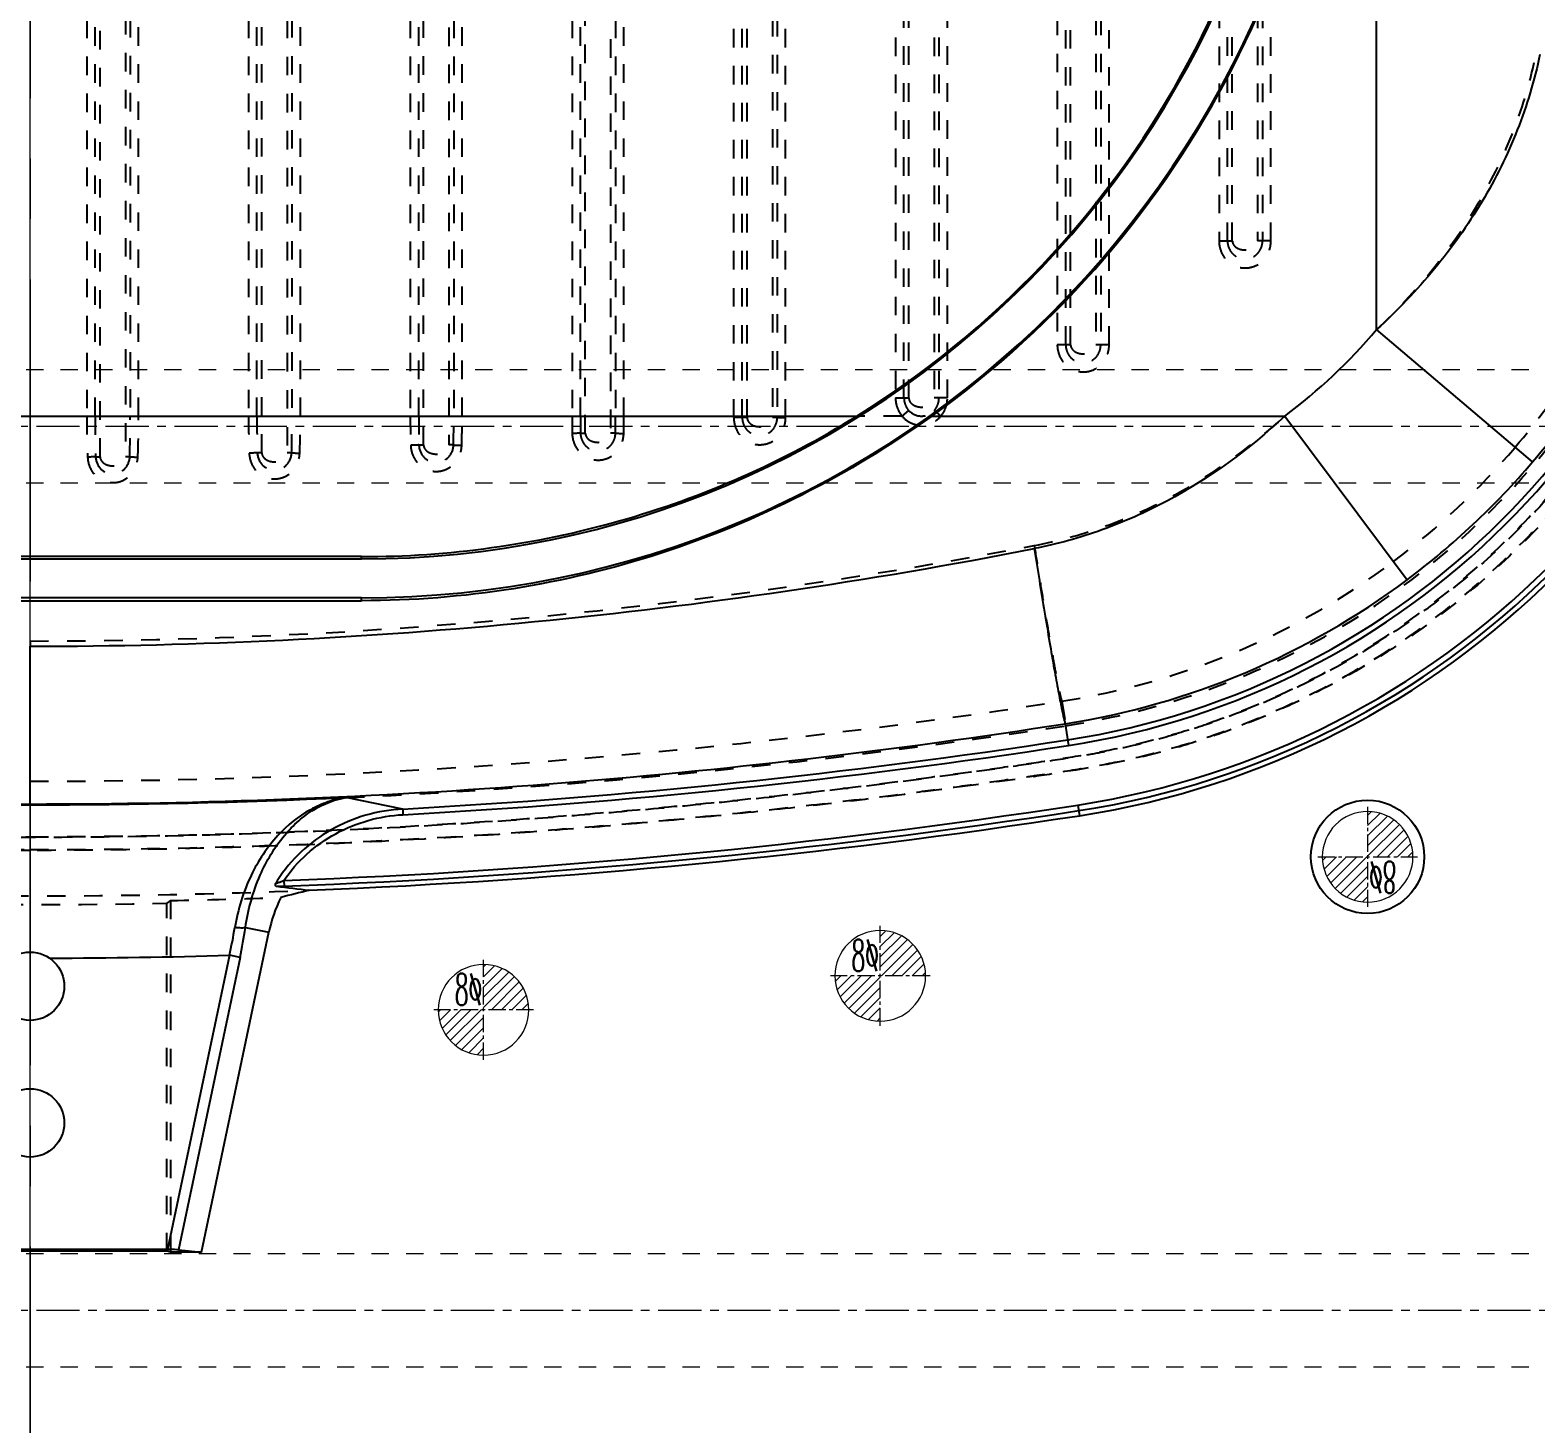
# Model space of a CAD drawing. Header units: millimetres. Extents: x 1937 to 4271, y -9032 to 1737.
# Drawn here: x 2716 to 2848.9, y -1102.2 to -979.3 of the extents above; entities that cross this region are included whole.
import ezdxf
from ezdxf.enums import TextEntityAlignment as Align

# ---------------------------------------------------------------- set-up
doc = ezdxf.new("R2010")
doc.units = ezdxf.units.MM
doc.header["$LTSCALE"] = 16.335
doc.linetypes.add('CENTER', pattern=[0.6, 0.375, -0.075, 0.075, -0.075])
doc.linetypes.add('HIDDEN', pattern=[0.2, 0.1, -0.1])
doc.layers.get('0').update_dxf_attribs({"linetype": 'CONTINUOUS'})
for name, color, linetype, lineweight in [('center', 1, 'CENTER', 9), ('cool', 153, 'HIDDEN', 9), ('epin', 13, 'CONTINUOUS', 9), ('moldbase', 7, 'CONTINUOUS', 20)]:
    doc.layers.add(name, color=color, linetype=linetype, lineweight=lineweight)
doc.layers.add('DEFAULT_2', color=8, linetype='HIDDEN')
doc.styles.add('TXT05', font='txt.shx', dxfattribs={"width": 0.5, "bigfont": 'gbcbig.shx'})

# ---------------------------------------------------------------- blocks, each defined once
blk = doc.blocks.new('7')
at = {"layer": 'cool', "ltscale": 0.932966}
for p, q in [((72.6, -1087.21), (493.94, -1087.21)), ((72.6, -1097.21), (493.94, -1097.21))]:
    blk.add_line(p, q, dxfattribs=at)
at = {"layer": 'cool', "color": 1, "linetype": 'CENTER', "ltscale": 0.621977}
blk.add_line((58.27, -1092.21), (508.27, -1092.21), dxfattribs=at)
blk = doc.blocks.new('epin_ejp_8')
at = {"layer": 'epin'}
h = blk.add_hatch(dxfattribs=at)
h.set_pattern_fill('_ANSI31', color=123, scale=0.2, angle=90, style=0)
h.set_pattern_definition([(135, (-263.1036, 1313.3417), (-0.4490128, -0.4490128), [])])
h.paths.add_polyline_path([(0, 4, 0.414214), (-4, 0), (0, 0)])
h.paths.add_polyline_path([(4, 0), (0, 0), (0, -4, 0.414214)])
at = {"layer": 'epin', "color": 1, "linetype": 'CENTER', "ltscale": 0.248791}
for p, q in [((0, -4.4), (0, 4.4)), ((-4.4, 0), (4.4, 0))]:
    blk.add_line(p, q, dxfattribs=at)
at = {"layer": 'epin'}
blk.add_circle((0, 0), 4, dxfattribs=at)
at = {"layer": 'epin', "color": 6, "style": 'TXT05', "width": 0.5}
blk.add_text('%%c8', height=2.8, dxfattribs=at).set_placement((1.33, 1.8), align=Align.MIDDLE)
blk = doc.blocks.new('11')
at = {"layer": 'epin', "color": 4, "xscale": -1, "rotation": 180}
blk.add_blockref('epin_ejp_8', (2834.05, -1052.21), dxfattribs=at)
at = {"layer": 'epin', "xscale": -1}
for p in [(2791.05, -1062.71), (2756.05, -1065.71)]:
    blk.add_blockref('epin_ejp_8', p, dxfattribs=at)

msp = doc.modelspace()

# ---------------------------------------------------------------- linework, layer by layer
at = {"color": 7, "linetype": 'Continuous'}
for p, q in [((2834.846, -1005.689), (2834.846, -848.731)), ((2848.599, -1017.354), (2834.846, -1005.689)), ((2643.105, -1013.313), (2788.985, -1013.313)), ((2795.612, -1013.313), (2826.739, -1013.313)), ((2826.739, -1013.313), (2837.538, -1027.756)), ((2745.291, -1025.717), (2686.8, -1025.717)), ((2686.8, -1025.921), (2745.291, -1025.921)), ((2745.291, -1025.921), (2745.291, -1025.717)), ((2745.291, -1029.348), (2686.8, -1029.348)), ((2745.291, -1029.608), (2745.291, -1029.348)), ((2686.8, -1029.608), (2745.291, -1029.608)), ((2716.045, -1047.551), (2716.045, -1033.63)), ((2807.377, -1040.465), (2807.672, -1042.382)), ((2748.916, -1047.992), (2743.907, -1046.98)), ((2748.915, -1047.992), (2748.943, -1048.492)), ((2808.481, -1047.638), (2808.626, -1048.578)), ((2738.432, -1054.297), (2738.451, -1054.798)), ((2735.039, -1058.46), (2737.106, -1058.86)), ((2731.172, -1087.11), (2737.106, -1058.86)), ((2733.629, -1060.9), (2728.174, -1086.868)), ((2734.564, -1061.097), (2729.146, -1086.892)), ((2734.564, -1061.097), (2733.629, -1060.9)), ((2728.174, -1086.868), (2703.916, -1086.868)), ((2728.105, -1087.019), (2703.985, -1087.019)), ((2728.426, -1087.11), (2728.105, -1087.019)), ((2731.172, -1087.11), (2728.426, -1087.11)), ((2729.146, -1086.892), (2731.172, -1087.11))]:
    msp.add_line(p, q, dxfattribs=at)
msp.add_circle((2834.045, -1052.21), 5)
for centre in [(2716.045, -1063.625), (2716.045, -1075.685)]:
    msp.add_circle(centre, 3.015, dxfattribs=at)
for centre, radius, start, end in [((2745.291, -943.064), 86.284, 270, 0), ((2745.291, -943.064), 82.857, 270, 0), ((2745.291, -943.064), 82.729, 301.88132, 0), ((2745.291, -943.064), 86.413, 305.61544, 360), ((2797.098, -973.672), 69.018, 278.74901, 351.02639), ((2797.098, -973.672), 69.519, 278.74901, 351.02639), ((2797.098, -973.672), 74.837, 278.74901, 351.02639), ((2797.098, -973.672), 75.339, 278.74901, 351.02639), ((2797.098, -973.672), 75.788, 278.74901, 351.02639), ((2797.098, -973.672), 49.497, 306.78659, 319.69559), ((2797.098, -973.672), 67.531, 306.78659, 319.69559), ((2715.793, -571.573), 462.057, 270.03121, 281.08543), ((2796.954, -973.587), 67.685, 278.85834, 306.84119), ((2716.182, -453.603), 593.947, 261.141101, 269.986831), ((2715.909, -453.603), 593.947, 270.013169, 278.858899), ((2716.045, -447.001), 601.889, 273.130569, 278.749005), ((2716.045, -447.001), 602.39, 273.130569, 278.749005), ((2716.045, -447.001), 600.625, 267.341311, 272.658689), ((2716.045, -447.001), 607.708, 272.111224, 278.749005), ((2716.045, -447.001), 608.21, 272.111166, 278.749005), ((2716.045, -447.001), 608.659, 272.319112, 278.749005), ((2749.206, -1061.62), 13.507, 147.25216, 148.44377), ((2737.634, -1035.166), 19.648, 270.41339, 271.66051), ((2807.935, -482.021), 577.073, 263.016818, 263.306705), ((2733.941, -1042.975), 12.18, 290.13707, 290.8762), ((2737.45, -1027.704), 27.113, 271.59201, 272.1151), ((2733.234, -1041.121), 14.164, 290.87206, 291.52832), ((2749.827, -1061.542), 13.001, 153.76555, 168.0971), ((2849.47, -1491.636), 449.829, 103.99636, 104.32599), ((2694.694, -1052.012), 39.936, 347.14076, 350.73186), ((2689.976, -1051.705), 45.567, 348.10526, 351.4749), ((2716.045, -447.001), 614.151, 270.160531, 271.640644)]:
    msp.add_arc(centre, radius, start, end, dxfattribs=at)
msp.add_ellipse((2728.167, -1086.903), major_axis=(1.027, 0), ratio=0.0341732, start_param=0.3069725, end_param=1.5636096, dxfattribs=at)
for points, knots in [([(2849.247, -981.404), (2848.78, -983.675), (2847.422, -988.18), (2844.259, -994.557), (2840.046, -1000.476), (2836.664, -1004.019), (2834.846, -1005.689)], [0, 0, 0, 0, 0.242583, 0.4894023, 0.7416661, 1, 1, 1, 1]), ([(2848.599, -1017.354), (2850.59, -1015.007), (2854.26, -1010.041), (2858.705, -1001.921), (2862.005, -993.272), (2863.395, -987.256), (2863.88, -984.217)], [0, 0, 0, 0, 0.2500741, 0.5000447, 0.7499954, 1, 1, 1, 1]), ([(2795.612, -1013.313), (2791.973, -1015.919), (2784.29, -1020.589), (2771.837, -1025.741), (2758.734, -1028.898), (2749.767, -1029.608), (2745.291, -1029.608)], [0, 0, 0, 0, 0.250062, 0.4999682, 0.7499178, 1, 1, 1, 1]), ([(2745.291, -1025.717), (2749.122, -1025.717), (2756.795, -1025.189), (2768.079, -1022.825), (2778.928, -1018.925), (2785.731, -1015.336), (2788.985, -1013.313)], [0, 0, 0, 0, 0.2500411, 0.5000202, 0.749978, 1, 1, 1, 1]), ([(2826.739, -1013.313), (2823.617, -1016.24), (2818.399, -1020.063), (2810.677, -1023.499), (2806.658, -1024.614), (2804.634, -1025.009)], [0, 0, 0, 0, 0.507638, 0.7554378, 1, 1, 1, 1]), ([(2804.634, -1025.009), (2804.783, -1025.95), (2805.083, -1027.824), (2805.534, -1030.58), (2805.971, -1033.183), (2806.373, -1035.504), (2806.682, -1037.208), (2806.898, -1038.349), (2807.031, -1039.02), (2807.144, -1039.562), (2807.237, -1039.974), (2807.31, -1040.262), (2807.355, -1040.412), (2807.377, -1040.465)], [0, 0, 0, 0, 0.181967, 0.3626185, 0.5335894, 0.6862194, 0.8126048, 0.8644705, 0.9081591, 0.94333, 0.970154, 0.988935, 1, 1, 1, 1]), ([(2743.906, -1046.98), (2743.369, -1047.059), (2742.288, -1047.324), (2740.153, -1048.281), (2737.627, -1050.338), (2735.267, -1053.928), (2734.367, -1056.858), (2734.109, -1058.444)], [0, 0, 0, 0, 0.101524, 0.206744, 0.4357514, 0.699416, 1, 1, 1, 1]), ([(2735.039, -1058.46), (2735.27, -1056.876), (2736.065, -1053.974), (2737.91, -1050.855), (2739.673, -1049.032), (2741.412, -1047.733), (2742.913, -1047.145), (2743.907, -1046.979)], [0, 0, 0, 0, 0.3117335, 0.5784993, 0.6957021, 0.8036966, 1, 1, 1, 1]), ([(2748.917, -1047.992), (2747.818, -1048.052), (2745.626, -1048.423), (2742.554, -1049.708), (2739.863, -1051.673), (2738.441, -1053.388), (2737.845, -1054.314)], [0, 0, 0, 0, 0.2500267, 0.4999802, 0.7499098, 1, 1, 1, 1]), ([(2738.432, -1054.296), (2739.013, -1053.441), (2740.393, -1051.87), (2742.947, -1050.063), (2745.849, -1048.889), (2747.909, -1048.549), (2748.943, -1048.492)], [0, 0, 0, 0, 0.2498393, 0.4998339, 0.7498091, 1, 1, 1, 1]), ([(2737.776, -1054.814), (2737.758, -1054.812), (2737.72, -1054.794), (2737.69, -1054.732), (2737.683, -1054.649), (2737.69, -1054.586), (2737.696, -1054.552)], [0, 0, 0, 0, 0.1787436, 0.3808304, 0.6505699, 1, 1, 1, 1]), ([(2737.696, -1054.552), (2737.759, -1054.541), (2737.905, -1054.491), (2738.05, -1054.441), (2738.134, -1054.411)], [0, 0, 0, 0, 0.4175164, 1, 1, 1, 1]), ([(2735.039, -1058.46), (2734.994, -1058.476), (2734.872, -1058.491), (2734.561, -1058.498), (2734.297, -1058.471), (2734.109, -1058.444)], [0, 0, 0, 0, 0.1540782, 0.3896039, 1, 1, 1, 1])]:
    msp.add_open_spline(points, degree=3, knots=knots, dxfattribs=at)
at = {"layer": 'center', "color": 1, "linetype": 'CENTER', "ltscale": 2.674503}
msp.add_line((2716.045, -1212.21), (2716.045, -722.21), dxfattribs=at)
at = {"layer": 'center', "color": 1, "linetype": 'CENTER', "ltscale": 1.853314}
msp.add_line((2716.045, -1116.941), (2716.045, -737.48), dxfattribs=at)
at = {"layer": 'center', "color": 1, "linetype": 'CENTER', "ltscale": 1.86513}
msp.add_line((2716.045, -1087.11), (2716.045, -785.74), dxfattribs=at)
at = {"layer": 'DEFAULT_2', "color": 8, "linetype": 'HIDDEN'}
for p, q in [((2722.215, -1016.901), (2722.215, -837.52)), ((2724.447, -837.52), (2724.447, -1016.901)), ((2736.486, -1016.554), (2736.486, -837.866)), ((2738.718, -837.866), (2738.718, -1016.554)), ((2750.757, -1015.864), (2750.757, -838.556)), ((2752.989, -838.556), (2752.989, -1015.864)), ((2765.028, -1014.83), (2765.028, -839.59)), ((2767.26, -839.59), (2767.26, -1014.83)), ((2721.044, -841.108), (2721.044, -1013.313)), ((2721.786, -1013.313), (2721.786, -841.108)), ((2724.877, -841.048), (2724.877, -1013.313)), ((2725.619, -1013.313), (2725.619, -841.108)), ((2735.315, -841.108), (2735.315, -1013.313)), ((2736.057, -1013.313), (2736.057, -841.108)), ((2739.148, -841.061), (2739.148, -1013.313)), ((2739.89, -1013.313), (2739.89, -841.108)), ((2749.586, -841.108), (2749.586, -1013.313)), ((2753.419, -841.108), (2753.419, -1013.313)), ((2754.161, -1013.313), (2754.161, -841.108)), ((2763.857, -841.108), (2763.857, -1013.313)), ((2764.599, -1013.313), (2764.599, -841.108)), ((2767.69, -841.108), (2767.69, -1013.313)), ((2768.432, -1013.313), (2768.432, -841.108)), ((2778.128, -1013.45), (2778.128, -840.97)), ((2778.87, -1013.449), (2778.87, -841.108)), ((2779.299, -1013.449), (2779.299, -840.971)), ((2781.531, -840.971), (2781.531, -1013.449)), ((2781.961, -840.971), (2781.961, -1013.313)), ((2782.703, -1013.45), (2782.703, -840.97)), ((2792.399, -842.701), (2792.399, -1011.719)), ((2793.141, -1011.719), (2793.141, -842.701)), ((2793.57, -1011.719), (2793.57, -842.701)), ((2795.802, -842.701), (2795.802, -1011.719)), ((2796.232, -842.701), (2796.232, -1011.719)), ((2796.974, -1011.719), (2796.974, -842.701)), ((2806.67, -847.399), (2806.67, -1007.021)), ((2807.412, -1007.021), (2807.412, -847.399)), ((2807.841, -1007.021), (2807.841, -847.399)), ((2810.073, -847.399), (2810.073, -1007.021)), ((2810.503, -847.399), (2810.503, -1007.021)), ((2811.245, -1007.021), (2811.245, -847.399)), ((2820.941, -856.566), (2820.941, -997.854)), ((2821.683, -997.854), (2821.683, -856.566)), ((2822.112, -997.854), (2822.112, -856.566)), ((2824.344, -856.566), (2824.344, -997.854)), ((2824.774, -856.566), (2824.774, -997.854)), ((2825.516, -997.854), (2825.516, -856.566)), ((2750.328, -1013.313), (2750.333, -936.399)), ((2820.941, -997.854), (2822.112, -997.854)), ((2825.516, -997.854), (2824.344, -997.854)), ((2807.841, -1007.021), (2806.67, -1007.021)), ((2811.245, -1007.021), (2810.073, -1007.021)), ((2792.399, -1011.719), (2793.57, -1011.719)), ((2796.974, -1011.719), (2795.802, -1011.719)), ((2724.877, -1013.313), (2724.877, -1013.372)), ((2763.857, -1013.313), (2763.869, -1014.847)), ((2779.299, -1013.449), (2778.87, -1013.449)), ((2781.961, -1013.449), (2781.531, -1013.449)), ((2781.961, -1013.313), (2781.961, -1013.449)), ((2792.966, -1013.313), (2788.985, -1013.313)), ((2793.556, -1012.814), (2792.966, -1013.313)), ((2795.816, -1012.814), (2796.406, -1013.313)), ((2764.601, -1014.83), (2765.028, -1014.83)), ((2767.688, -1014.83), (2767.26, -1014.83)), ((2750.345, -1015.864), (2750.757, -1015.864)), ((2753.401, -1015.864), (2752.989, -1015.864)), ((2721.821, -1016.901), (2722.215, -1016.901)), ((2724.841, -1016.901), (2724.447, -1016.901)), ((2736.486, -1016.554), (2736.086, -1016.554)), ((2739.119, -1016.554), (2738.718, -1016.554)), ((2716.045, -1033.173), (2716.045, -1033.63)), ((2807.073, -1038.485), (2807.377, -1040.465)), ((2716.045, -1050.434), (2716.045, -1050.497)), ((2716.045, -1051.577), (2716.045, -1051.64)), ((2728.426, -1056.071), (2728.105, -1056.306)), ((2728.426, -1056.071), (2728.426, -1087.11)), ((2728.105, -1087.019), (2728.105, -1056.306))]:
    msp.add_line(p, q, dxfattribs=at)
for centre, radius, start, end in [((2797.098, -973.672), 67.766, 278.74901, 351.02639), ((2808.141, -1013.405), 87.098, 179.93932, 182.32773), ((2891.618, -1013.408), 169.832, 179.9798, 181.17831), ((2554.995, -1013.409), 169.882, 358.82219, 0.01238), ((2638.497, -1013.408), 87.121, 357.67553, 0.06303), ((2824.115, -1013.384), 88.8, 179.95407, 182.07005), ((2909.522, -1013.38), 173.466, 179.97759, 181.04832), ((2565.615, -1013.38), 173.533, 358.95196, 0.02227), ((2651.05, -1013.383), 88.84, 357.93015, 0.04537), ((2841.333, -1013.347), 91.747, 179.97857, 181.59074), ((2929.575, -1013.346), 179.247, 179.98945, 180.80509), ((2574.109, -1013.345), 179.31, 359.19507, 0.01043), ((2662.378, -1013.347), 91.782, 358.40978, 0.02131), ((2950.055, -1013.319), 185.457, 179.9979, 180.46659), ((2582.204, -1013.319), 185.486, 359.53344, 0.00205), ((2794.686, -1011.794), 1.522, 222.05912, 317.93579), ((2797.098, -973.672), 65.528, 306.78659, 319.69558), ((2715.807, -560.825), 472.348, 270.02882, 280.83923), ((2796.954, -973.587), 65.682, 278.86176, 306.84279), ((2715.909, -453.603), 591.943, 270.013209, 278.859268), ((2716.045, -447.001), 600.637, 272.658689, 278.749005), ((2716.045, -447.001), 608.659, 267.680888, 272.319112), ((2716.045, -447.001), 609.196, 271.164517, 272.080892), ((2716.045, -447.001), 609.424, 268.86609, 271.13391)]:
    msp.add_arc(centre, radius, start, end, dxfattribs=at)
for points, knots in [([(2716.045, -1051.64), (2711.03, -1051.64), (2701, -1051.515), (2685.964, -1050.954), (2673.449, -1050.174), (2663.451, -1049.364), (2655.961, -1048.663), (2648.481, -1047.868), (2642.255, -1047.132), (2637.281, -1046.49), (2633.554, -1045.984), (2629.827, -1045.474), (2626.104, -1044.94), (2622.391, -1044.331), (2618.701, -1043.595), (2615.055, -1042.657), (2611.47, -1041.51), (2607.948, -1040.183), (2603.35, -1038.174), (2597.812, -1035.211), (2591.575, -1030.983), (2585.816, -1026.124), (2580.597, -1020.689), (2575.974, -1014.739), (2572.002, -1008.337), (2569.264, -1002.684), (2567.443, -998.009), (2566.259, -994.436), (2565.257, -990.808), (2564.478, -987.126), (2563.868, -983.413), (2563.314, -979.693), (2562.802, -975.966), (2562.166, -970.992), (2561.465, -964.762), (2560.777, -957.27), (2560.241, -949.766), (2559.731, -939.749), (2559.578, -932.225), (2559.578, -927.21)], [0, 0, 0, 0, 0.0624997, 0.1249993, 0.1874988, 0.2187491, 0.2499994, 0.2812497, 0.3125, 0.3281251, 0.3437503, 0.3593752, 0.3750001, 0.3906293, 0.4062574, 0.4218831, 0.4375146, 0.4531451, 0.4687726, 0.5000192, 0.5312643, 0.562509, 0.5937532, 0.6249971, 0.6562412, 0.6874858, 0.7031128, 0.718743, 0.7343723, 0.7499953, 0.7656246, 0.7812519, 0.7968758, 0.8125009, 0.8437514, 0.8750016, 0.9062519, 0.9375023, 1, 1, 1, 1]), ([(2559.641, -927.21), (2559.641, -932.223), (2559.794, -939.744), (2560.304, -949.757), (2560.839, -957.258), (2561.413, -963.499), (2561.946, -968.484), (2562.384, -972.218), (2562.865, -975.947), (2563.385, -979.671), (2563.912, -983.394), (2564.731, -988.34), (2566.22, -994.439), (2568.776, -1001.524), (2572.055, -1008.305), (2576.028, -1014.704), (2580.648, -1020.652), (2585.866, -1026.084), (2591.624, -1030.94), (2597.859, -1035.166), (2604.501, -1038.717), (2610.318, -1041.078), (2615.097, -1042.598), (2618.739, -1043.541), (2622.425, -1044.292), (2625.521, -1044.778), (2628.003, -1045.133), (2630.484, -1045.487), (2633.586, -1045.93), (2637.312, -1046.434), (2642.284, -1047.069), (2648.507, -1047.808), (2655.985, -1048.602), (2663.472, -1049.302), (2673.466, -1050.112), (2685.975, -1050.891), (2701.005, -1051.452), (2711.032, -1051.577), (2716.045, -1051.577)], [0, 0, 0, 0, 0.0625013, 0.0937532, 0.125005, 0.1562565, 0.1718828, 0.1875089, 0.203134, 0.21876, 0.2343879, 0.2500131, 0.2812592, 0.3125051, 0.3437509, 0.3749968, 0.4062426, 0.4374885, 0.4687343, 0.4999802, 0.5312261, 0.5624719, 0.5781006, 0.5937283, 0.6093561, 0.6249816, 0.6327952, 0.6406086, 0.6562342, 0.6718597, 0.6874857, 0.7187373, 0.7499888, 0.7812405, 0.8124921, 0.8749945, 0.9374971, 1, 1, 1, 1]), ([(2716.045, -1050.497), (2711.067, -1050.497), (2701.112, -1050.374), (2686.187, -1049.82), (2673.766, -1049.05), (2663.842, -1048.251), (2656.407, -1047.559), (2648.982, -1046.775), (2642.803, -1046.044), (2637.865, -1045.417), (2634.164, -1044.923), (2630.468, -1044.397), (2626.773, -1043.863), (2623.08, -1043.313), (2619.414, -1042.593), (2615.794, -1041.671), (2612.227, -1040.562), (2608.724, -1039.266), (2604.152, -1037.292), (2598.641, -1034.377), (2592.437, -1030.201), (2586.707, -1025.394), (2581.518, -1020.008), (2576.925, -1014.105), (2572.983, -1007.75), (2570.272, -1002.136), (2568.473, -997.493), (2567.302, -993.945), (2566.322, -990.34), (2565.564, -986.682), (2564.951, -982.999), (2564.408, -979.305), (2563.91, -975.605), (2563.437, -971.901), (2563, -968.194), (2562.471, -963.244), (2561.906, -957.047), (2561.376, -949.598), (2560.872, -939.655), (2560.721, -932.188), (2560.721, -927.21)], [0, 0, 0, 0, 0.0625009, 0.1250014, 0.1875017, 0.2187523, 0.2500029, 0.2812534, 0.3125038, 0.3281295, 0.3437546, 0.359379, 0.3750057, 0.3906321, 0.4062568, 0.4218859, 0.4375138, 0.4531413, 0.4687692, 0.5000139, 0.5312586, 0.5625033, 0.593748, 0.6249927, 0.6562373, 0.687482, 0.703109, 0.718739, 0.7343663, 0.749991, 0.7656209, 0.7812465, 0.7968712, 0.8124967, 0.8281222, 0.8437477, 0.8749986, 0.9062494, 0.9375004, 1, 1, 1, 1]), ([(2560.784, -927.21), (2560.784, -932.185), (2560.935, -939.65), (2561.439, -949.589), (2561.968, -957.034), (2562.648, -964.467), (2563.339, -970.648), (2563.967, -975.584), (2564.477, -979.281), (2565.021, -982.973), (2565.613, -986.658), (2566.379, -990.313), (2567.363, -993.916), (2568.528, -997.463), (2570.327, -1002.104), (2573.036, -1007.716), (2576.977, -1014.068), (2581.568, -1019.969), (2586.756, -1025.352), (2592.483, -1030.157), (2598.686, -1034.33), (2604.194, -1037.244), (2608.766, -1039.213), (2612.268, -1040.51), (2615.833, -1041.625), (2619.457, -1042.527), (2623.122, -1043.235), (2626.808, -1043.826), (2630.503, -1044.35), (2634.2, -1044.855), (2637.898, -1045.355), (2642.833, -1045.988), (2649.011, -1046.713), (2656.433, -1047.498), (2663.865, -1048.189), (2673.784, -1048.988), (2686.2, -1049.757), (2701.118, -1050.311), (2711.07, -1050.434), (2716.045, -1050.434)], [0, 0, 0, 0, 0.0624978, 0.0937481, 0.1249985, 0.1562486, 0.1874994, 0.2031243, 0.2187482, 0.234376, 0.2500044, 0.2656275, 0.2812573, 0.296887, 0.312514, 0.3437585, 0.3750025, 0.4062464, 0.4374904, 0.4687352, 0.4999803, 0.5312267, 0.5468544, 0.5624856, 0.578117, 0.5937421, 0.6093708, 0.6249997, 0.6406244, 0.6562493, 0.6718745, 0.6874997, 0.71875, 0.7500003, 0.7812506, 0.812501, 0.8750006, 0.9375002, 1, 1, 1, 1]), ([(2872.512, -927.21), (2872.512, -932.225), (2872.359, -939.749), (2871.849, -949.766), (2871.313, -957.27), (2870.625, -964.762), (2869.925, -970.992), (2869.289, -975.966), (2868.774, -979.692), (2868.222, -983.413), (2867.616, -987.126), (2866.832, -990.808), (2865.83, -994.436), (2864.647, -998.009), (2862.826, -1002.684), (2860.089, -1008.337), (2856.116, -1014.738), (2851.494, -1020.689), (2846.274, -1026.124), (2840.515, -1030.983), (2834.278, -1035.211), (2828.74, -1038.174), (2824.143, -1040.183), (2820.621, -1041.511), (2817.035, -1042.656), (2812.174, -1043.904), (2807.228, -1044.767), (2802.263, -1045.473), (2798.536, -1045.983), (2794.809, -1046.49), (2789.835, -1047.133), (2783.609, -1047.867), (2776.129, -1048.663), (2768.639, -1049.364), (2758.641, -1050.174), (2746.127, -1050.954), (2731.091, -1051.515), (2721.06, -1051.64), (2716.045, -1051.64)], [0, 0, 0, 0, 0.062498, 0.0937485, 0.124999, 0.1562493, 0.1875001, 0.203125, 0.218749, 0.234377, 0.2500055, 0.2656287, 0.2812586, 0.2968883, 0.3125153, 0.34376, 0.3750043, 0.4062483, 0.4374926, 0.4687376, 0.499983, 0.5312297, 0.5468575, 0.5624883, 0.5781194, 0.5937454, 0.6249976, 0.6406227, 0.6562481, 0.6718733, 0.6874984, 0.7187489, 0.7499993, 0.7812498, 0.8125002, 0.8750001, 0.9375, 1, 1, 1, 1]), ([(2716.045, -1050.434), (2721.021, -1050.434), (2730.972, -1050.311), (2745.89, -1049.757), (2758.306, -1048.988), (2768.226, -1048.189), (2775.657, -1047.498), (2783.079, -1046.714), (2789.257, -1045.988), (2794.192, -1045.355), (2797.89, -1044.856), (2801.587, -1044.351), (2805.282, -1043.822), (2808.967, -1043.233), (2812.634, -1042.53), (2816.258, -1041.625), (2819.822, -1040.509), (2823.324, -1039.213), (2827.896, -1037.244), (2833.404, -1034.33), (2839.607, -1030.157), (2845.335, -1025.352), (2850.522, -1019.969), (2855.113, -1014.069), (2859.054, -1007.716), (2861.763, -1002.105), (2863.561, -997.463), (2864.728, -993.916), (2865.712, -990.314), (2866.474, -986.658), (2867.069, -982.973), (2867.615, -979.281), (2868.123, -975.584), (2868.751, -970.648), (2869.443, -964.467), (2870.122, -957.034), (2870.651, -949.589), (2871.155, -939.65), (2871.306, -932.185), (2871.306, -927.21)], [0, 0, 0, 0, 0.0624998, 0.1249994, 0.187499, 0.2187494, 0.2499997, 0.28125, 0.3125003, 0.3281256, 0.3437508, 0.3593754, 0.3750001, 0.3906297, 0.4062576, 0.4218826, 0.4375145, 0.4531454, 0.4687728, 0.5000194, 0.5312644, 0.5625091, 0.5937531, 0.6249969, 0.656241, 0.6874855, 0.7031125, 0.7187428, 0.7343722, 0.7499951, 0.7656243, 0.7812517, 0.7968756, 0.8125006, 0.8437513, 0.8750014, 0.9062518, 0.9375022, 1, 1, 1, 1]), ([(2871.369, -927.21), (2871.369, -932.188), (2871.218, -939.655), (2870.714, -949.598), (2870.185, -957.046), (2869.503, -964.482), (2868.817, -970.667), (2868.18, -975.604), (2867.668, -979.302), (2867.147, -982.999), (2866.544, -986.685), (2865.761, -990.337), (2864.461, -995.145), (2862.359, -1001.014), (2859.108, -1007.75), (2855.164, -1014.105), (2850.572, -1020.008), (2845.382, -1025.394), (2839.653, -1030.202), (2833.448, -1034.378), (2826.838, -1037.876), (2821.05, -1040.192), (2816.295, -1041.672), (2813.278, -1042.437), (2810.842, -1042.95), (2808.393, -1043.396), (2805.316, -1043.862), (2801.622, -1044.401), (2796.693, -1045.093), (2790.523, -1045.9), (2783.108, -1046.775), (2775.682, -1047.559), (2768.247, -1048.251), (2758.324, -1049.05), (2745.902, -1049.82), (2730.978, -1050.374), (2721.023, -1050.497), (2716.045, -1050.497)], [0, 0, 0, 0, 0.062499, 0.0937501, 0.1250012, 0.1562523, 0.1875038, 0.2031281, 0.2187543, 0.2343841, 0.2500093, 0.2656363, 0.2812673, 0.3125152, 0.3437617, 0.3750079, 0.4062538, 0.4374995, 0.4687451, 0.4999905, 0.5312358, 0.5624809, 0.5781084, 0.593737, 0.6015507, 0.609363, 0.6249904, 0.6406165, 0.6562415, 0.6874927, 0.7187437, 0.7499948, 0.7812459, 0.812497, 0.8749979, 0.9374989, 1, 1, 1, 1]), ([(2716.045, -1051.577), (2721.058, -1051.577), (2731.085, -1051.452), (2746.115, -1050.891), (2758.624, -1050.112), (2768.618, -1049.302), (2776.105, -1048.602), (2783.583, -1047.809), (2789.805, -1047.069), (2794.778, -1046.434), (2798.504, -1045.931), (2801.606, -1045.488), (2804.087, -1045.131), (2806.568, -1044.776), (2809.665, -1044.295), (2813.351, -1043.542), (2816.992, -1042.597), (2821.772, -1041.079), (2827.589, -1038.716), (2834.231, -1035.166), (2840.466, -1030.94), (2846.224, -1026.085), (2851.442, -1020.653), (2856.062, -1014.704), (2860.034, -1008.305), (2862.769, -1002.654), (2864.59, -997.981), (2865.776, -994.411), (2866.769, -990.782), (2867.547, -987.101), (2868.179, -983.394), (2868.721, -979.673), (2869.221, -975.947), (2869.702, -972.217), (2870.145, -968.484), (2870.679, -963.499), (2871.25, -957.258), (2871.786, -949.757), (2872.296, -939.744), (2872.449, -932.223), (2872.449, -927.21)], [0, 0, 0, 0, 0.0625013, 0.1250023, 0.1875031, 0.2187539, 0.2500047, 0.2812555, 0.3125062, 0.3281319, 0.343757, 0.359382, 0.3671952, 0.3750089, 0.3906339, 0.406261, 0.421889, 0.437517, 0.4687623, 0.5000075, 0.5312527, 0.562498, 0.5937432, 0.6249884, 0.6562336, 0.6874787, 0.7031062, 0.7187361, 0.734363, 0.7499894, 0.7656186, 0.781244, 0.7968697, 0.8124952, 0.8281206, 0.8437462, 0.8749975, 0.9062485, 0.9374998, 1, 1, 1, 1]), ([(2834.846, -1005.689), (2838.354, -1002.385), (2842.977, -996.735), (2847.116, -988.172), (2848.438, -983.673), (2848.893, -981.404)], [0, 0, 0, 0, 0.5083253, 0.7559496, 1, 1, 1, 1]), ([(2847.071, -1016.058), (2849.002, -1013.781), (2852.564, -1008.961), (2856.878, -1001.083), (2860.081, -992.691), (2861.43, -986.853), (2861.901, -983.905)], [0, 0, 0, 0, 0.2500775, 0.5000459, 0.7499939, 1, 1, 1, 1]), ([(2820.941, -997.854), (2820.941, -998.159), (2821.048, -998.776), (2821.538, -999.575), (2822.305, -1000.12), (2823.226, -1000.312), (2824.148, -1000.122), (2824.916, -999.577), (2825.409, -998.777), (2825.516, -998.16), (2825.516, -997.854)], [0, 0, 0, 0, 0.1249801, 0.2498974, 0.3747645, 0.4997196, 0.6246376, 0.7496398, 0.8747601, 1, 1, 1, 1]), ([(2821.683, -997.854), (2821.676, -998.059), (2821.762, -998.472), (2822.093, -999.004), (2822.609, -999.367), (2823.227, -999.496), (2823.845, -999.369), (2824.362, -999.005), (2824.695, -998.474), (2824.784, -998.059), (2824.774, -997.854)], [0, 0, 0, 0, 0.1249779, 0.2498292, 0.3747215, 0.49966, 0.6246792, 0.7495228, 0.8748677, 1, 1, 1, 1]), ([(2822.112, -997.854), (2822.112, -997.979), (2822.202, -998.232), (2822.493, -998.484), (2822.848, -998.627), (2823.228, -998.674), (2823.609, -998.627), (2823.963, -998.484), (2824.255, -998.232), (2824.344, -997.979), (2824.344, -997.854)], [0, 0, 0, 0, 0.1244402, 0.2485, 0.3736444, 0.5000072, 0.6263659, 0.7515155, 0.8755718, 1, 1, 1, 1]), ([(2806.67, -1007.021), (2806.67, -1007.326), (2806.777, -1007.942), (2807.266, -1008.742), (2808.033, -1009.287), (2808.953, -1009.48), (2809.875, -1009.29), (2810.645, -1008.746), (2811.137, -1007.945), (2811.245, -1007.327), (2811.245, -1007.021)], [0, 0, 0, 0, 0.1249196, 0.2497626, 0.3745895, 0.4994301, 0.6243862, 0.7494373, 0.8747427, 1, 1, 1, 1]), ([(2807.412, -1007.021), (2807.412, -1007.234), (2807.496, -1007.657), (2807.84, -1008.191), (2808.356, -1008.538), (2808.957, -1008.662), (2809.558, -1008.538), (2810.074, -1008.192), (2810.419, -1007.657), (2810.503, -1007.234), (2810.503, -1007.021)], [0, 0, 0, 0, 0.1299356, 0.2560707, 0.3787557, 0.4998902, 0.6210833, 0.7438332, 0.8699682, 1, 1, 1, 1]), ([(2807.841, -1007.021), (2807.841, -1007.131), (2807.915, -1007.362), (2808.177, -1007.625), (2808.542, -1007.787), (2808.956, -1007.844), (2809.37, -1007.788), (2809.736, -1007.626), (2809.999, -1007.363), (2810.073, -1007.131), (2810.073, -1007.021)], [0, 0, 0, 0, 0.1088693, 0.2282085, 0.3597813, 0.4994109, 0.6391631, 0.7710307, 0.8907764, 1, 1, 1, 1]), ([(2792.399, -1011.719), (2792.399, -1012.006), (2792.492, -1012.583), (2792.781, -1013.094), (2792.966, -1013.313)], [0, 0, 0, 0, 0.5001412, 1, 1, 1, 1]), ([(2793.141, -1011.719), (2793.141, -1011.92), (2793.216, -1012.32), (2793.425, -1012.669), (2793.556, -1012.814)], [0, 0, 0, 0, 0.5075993, 1, 1, 1, 1]), ([(2793.57, -1011.719), (2793.57, -1011.844), (2793.66, -1012.097), (2793.951, -1012.349), (2794.306, -1012.492), (2794.686, -1012.538), (2795.067, -1012.492), (2795.421, -1012.348), (2795.713, -1012.097), (2795.802, -1011.844), (2795.802, -1011.719)], [0, 0, 0, 0, 0.1244402, 0.2485, 0.3736444, 0.5000072, 0.6263659, 0.7515155, 0.8755718, 1, 1, 1, 1]), ([(2795.816, -1012.814), (2795.948, -1012.669), (2796.157, -1012.32), (2796.232, -1011.92), (2796.232, -1011.719)], [0, 0, 0, 0, 0.4927184, 1, 1, 1, 1]), ([(2796.406, -1013.313), (2796.591, -1013.094), (2796.88, -1012.583), (2796.974, -1012.005), (2796.974, -1011.719)], [0, 0, 0, 0, 0.4997818, 1, 1, 1, 1]), ([(2768.42, -1014.847), (2768.422, -1014.719), (2768.43, -1014.4), (2768.426, -1013.888), (2768.432, -1013.504), (2768.432, -1013.313)], [0, 0, 0, 0, 0.2499887, 0.6249818, 1, 1, 1, 1]), ([(2778.128, -1013.45), (2778.126, -1013.755), (2778.238, -1014.37), (2778.726, -1015.169), (2779.491, -1015.714), (2780.411, -1015.908), (2781.333, -1015.717), (2782.101, -1015.173), (2782.595, -1014.373), (2782.699, -1013.756), (2782.703, -1013.45)], [0, 0, 0, 0, 0.1249379, 0.2497682, 0.3746058, 0.4994637, 0.6244036, 0.7494722, 0.8747415, 1, 1, 1, 1]), ([(2778.87, -1013.449), (2778.818, -1013.449), (2778.571, -1013.45), (2778.324, -1013.45), (2778.128, -1013.45)], [0, 0, 0, 0, 0.2072726, 1, 1, 1, 1]), ([(2778.87, -1013.449), (2778.87, -1013.66), (2778.955, -1014.08), (2779.3, -1014.609), (2779.816, -1014.952), (2780.415, -1015.075), (2781.014, -1014.952), (2781.53, -1014.61), (2781.875, -1014.08), (2781.961, -1013.66), (2781.961, -1013.449)], [0, 0, 0, 0, 0.1295507, 0.255605, 0.3784122, 0.4998462, 0.6213644, 0.7442714, 0.8703388, 1, 1, 1, 1]), ([(2779.299, -1013.449), (2779.299, -1013.558), (2779.373, -1013.789), (2779.635, -1014.052), (2780, -1014.215), (2780.414, -1014.272), (2780.828, -1014.216), (2781.194, -1014.054), (2781.457, -1013.79), (2781.531, -1013.559), (2781.531, -1013.449)], [0, 0, 0, 0, 0.1088693, 0.2282085, 0.3597813, 0.4994109, 0.6391631, 0.7710307, 0.8907764, 1, 1, 1, 1]), ([(2781.961, -1013.449), (2782.012, -1013.449), (2782.259, -1013.45), (2782.507, -1013.45), (2782.703, -1013.45)], [0, 0, 0, 0, 0.207275, 1, 1, 1, 1]), ([(2792.966, -1013.313), (2793.172, -1013.564), (2793.708, -1013.973), (2794.686, -1014.193), (2795.67, -1013.978), (2796.193, -1013.557), (2796.406, -1013.313)], [0, 0, 0, 0, 0.2500387, 0.5000038, 0.7500551, 1, 1, 1, 1]), ([(2804.634, -1024.746), (2806.656, -1024.36), (2810.671, -1023.272), (2818.381, -1019.921), (2823.608, -1016.182), (2826.739, -1013.313)], [0, 0, 0, 0, 0.2454466, 0.4936228, 1, 1, 1, 1]), ([(2764.605, -1014.83), (2764.553, -1014.832), (2764.308, -1014.839), (2764.063, -1014.844), (2763.869, -1014.847)], [0, 0, 0, 0, 0.2095099, 1, 1, 1, 1]), ([(2763.869, -1014.847), (2763.873, -1015.148), (2763.989, -1015.754), (2764.477, -1016.538), (2765.234, -1017.072), (2766.142, -1017.262), (2767.051, -1017.074), (2767.809, -1016.54), (2768.303, -1015.755), (2768.407, -1015.148), (2768.42, -1014.847)], [0, 0, 0, 0, 0.1249965, 0.2499085, 0.3747834, 0.4997114, 0.624626, 0.7496217, 0.8747429, 1, 1, 1, 1]), ([(2764.605, -1014.83), (2764.601, -1015.031), (2764.691, -1015.438), (2765.022, -1015.958), (2765.534, -1016.311), (2766.143, -1016.436), (2766.752, -1016.312), (2767.264, -1015.959), (2767.598, -1015.44), (2767.691, -1015.032), (2767.684, -1014.83)], [0, 0, 0, 0, 0.1249898, 0.2497834, 0.3746543, 0.4996407, 0.6246942, 0.7495329, 0.8748488, 1, 1, 1, 1]), ([(2765.028, -1014.83), (2765.028, -1014.955), (2765.118, -1015.207), (2765.409, -1015.459), (2765.764, -1015.603), (2766.144, -1015.649), (2766.525, -1015.603), (2766.879, -1015.459), (2767.171, -1015.207), (2767.26, -1014.955), (2767.26, -1014.83)], [0, 0, 0, 0, 0.1244402, 0.2485, 0.3736444, 0.5000072, 0.6263659, 0.7515155, 0.8755718, 1, 1, 1, 1]), ([(2767.684, -1014.83), (2767.735, -1014.832), (2767.98, -1014.839), (2768.225, -1014.844), (2768.42, -1014.847)], [0, 0, 0, 0, 0.2083402, 1, 1, 1, 1]), ([(2750.345, -1015.864), (2750.294, -1015.867), (2750.053, -1015.88), (2749.812, -1015.889), (2749.621, -1015.894)], [0, 0, 0, 0, 0.2109593, 1, 1, 1, 1]), ([(2749.621, -1015.894), (2749.63, -1016.19), (2749.748, -1016.784), (2750.232, -1017.552), (2750.978, -1018.076), (2751.871, -1018.263), (2752.765, -1018.078), (2753.512, -1017.554), (2753.999, -1016.786), (2754.117, -1016.19), (2754.125, -1015.894)], [0, 0, 0, 0, 0.1249712, 0.2498657, 0.3747257, 0.4997027, 0.624662, 0.7496543, 0.8747861, 1, 1, 1, 1]), ([(2750.345, -1015.864), (2750.353, -1016.265), (2750.684, -1017.077), (2751.872, -1017.567), (2753.062, -1017.078), (2753.393, -1016.265), (2753.401, -1015.864)], [0, 0, 0, 0, 0.2560545, 0.4997586, 0.7436858, 1, 1, 1, 1]), ([(2750.757, -1015.864), (2750.757, -1015.989), (2750.847, -1016.242), (2751.138, -1016.494), (2751.493, -1016.637), (2751.873, -1016.684), (2752.254, -1016.637), (2752.608, -1016.494), (2752.9, -1016.242), (2752.989, -1015.989), (2752.989, -1015.864)], [0, 0, 0, 0, 0.1244402, 0.2485, 0.3736444, 0.5000072, 0.6263659, 0.7515155, 0.8755718, 1, 1, 1, 1]), ([(2753.401, -1015.864), (2753.452, -1015.867), (2753.693, -1015.88), (2753.935, -1015.889), (2754.125, -1015.894)], [0, 0, 0, 0, 0.210965, 1, 1, 1, 1]), ([(2721.822, -1016.901), (2721.772, -1016.905), (2721.536, -1016.922), (2721.301, -1016.935), (2721.116, -1016.942)], [0, 0, 0, 0, 0.2128105, 1, 1, 1, 1]), ([(2721.116, -1016.942), (2721.128, -1017.231), (2721.249, -1017.81), (2721.726, -1018.559), (2722.456, -1019.069), (2723.329, -1019.251), (2724.203, -1019.071), (2724.935, -1018.561), (2725.414, -1017.812), (2725.535, -1017.231), (2725.547, -1016.942)], [0, 0, 0, 0, 0.1249528, 0.2498264, 0.374688, 0.499608, 0.6245959, 0.7496229, 0.874794, 1, 1, 1, 1]), ([(2721.822, -1016.901), (2721.833, -1017.295), (2722.162, -1018.091), (2723.33, -1018.571), (2724.5, -1018.092), (2724.83, -1017.295), (2724.841, -1016.901)], [0, 0, 0, 0, 0.25638, 0.4997207, 0.7433811, 1, 1, 1, 1]), ([(2722.215, -1016.901), (2722.215, -1017.026), (2722.305, -1017.278), (2722.596, -1017.53), (2722.951, -1017.674), (2723.331, -1017.72), (2723.712, -1017.674), (2724.066, -1017.53), (2724.358, -1017.278), (2724.447, -1017.026), (2724.447, -1016.901)], [0, 0, 0, 0, 0.1244402, 0.2485, 0.3736444, 0.5000072, 0.6263659, 0.7515155, 0.8755718, 1, 1, 1, 1]), ([(2724.841, -1016.901), (2724.891, -1016.905), (2725.126, -1016.922), (2725.362, -1016.935), (2725.547, -1016.942)], [0, 0, 0, 0, 0.2131375, 1, 1, 1, 1]), ([(2736.086, -1016.554), (2736.035, -1016.558), (2735.798, -1016.574), (2735.56, -1016.585), (2735.373, -1016.592)], [0, 0, 0, 0, 0.2118271, 1, 1, 1, 1]), ([(2735.373, -1016.591), (2735.384, -1016.883), (2735.504, -1017.467), (2735.983, -1018.223), (2736.719, -1018.739), (2737.599, -1018.922), (2738.48, -1018.741), (2739.219, -1018.227), (2739.7, -1017.47), (2739.821, -1016.884), (2739.832, -1016.592)], [0, 0, 0, 0, 0.1249275, 0.2497658, 0.3746072, 0.499528, 0.6244929, 0.7495516, 0.8747967, 1, 1, 1, 1]), ([(2736.086, -1016.554), (2736.096, -1016.951), (2736.426, -1017.753), (2737.602, -1018.236), (2738.778, -1017.754), (2739.109, -1016.951), (2739.119, -1016.554)], [0, 0, 0, 0, 0.2562992, 0.4998313, 0.74356, 1, 1, 1, 1]), ([(2736.486, -1016.554), (2736.486, -1016.663), (2736.56, -1016.894), (2736.822, -1017.158), (2737.187, -1017.32), (2737.601, -1017.377), (2738.015, -1017.321), (2738.381, -1017.159), (2738.644, -1016.895), (2738.718, -1016.664), (2738.718, -1016.554)], [0, 0, 0, 0, 0.1088693, 0.2282085, 0.3597813, 0.4994109, 0.6391631, 0.7710307, 0.8907764, 1, 1, 1, 1]), ([(2739.119, -1016.554), (2739.169, -1016.558), (2739.407, -1016.574), (2739.645, -1016.585), (2739.832, -1016.592)], [0, 0, 0, 0, 0.212332, 1, 1, 1, 1]), ([(2804.634, -1024.746), (2804.764, -1025.565), (2805.026, -1027.203), (2805.421, -1029.621), (2805.807, -1031.922), (2806.165, -1033.99), (2806.441, -1035.52), (2806.637, -1036.552), (2806.757, -1037.162), (2806.86, -1037.657), (2806.944, -1038.035), (2807.011, -1038.298), (2807.052, -1038.436), (2807.073, -1038.485)], [0, 0, 0, 0, 0.1783258, 0.3565286, 0.526579, 0.6797215, 0.8077532, 0.8606598, 0.9054044, 0.9415544, 0.9692082, 0.9886031, 1, 1, 1, 1])]:
    msp.add_open_spline(points, degree=3, knots=knots, dxfattribs=at)
at = {"layer": 'moldbase', "color": 1, "linetype": 'CENTER', "ltscale": 4.353841}
msp.add_line((2716.045, -617.21), (2716.045, -1317.21), dxfattribs=at)

# ---------------------------------------------------------------- block references
for name, p in [('11', (0, 0)), ('7', (2432.778, 78)), ('7', (2432.778, 0))]:
    msp.add_blockref(name, p)

doc.saveas('drawing.dxf')
